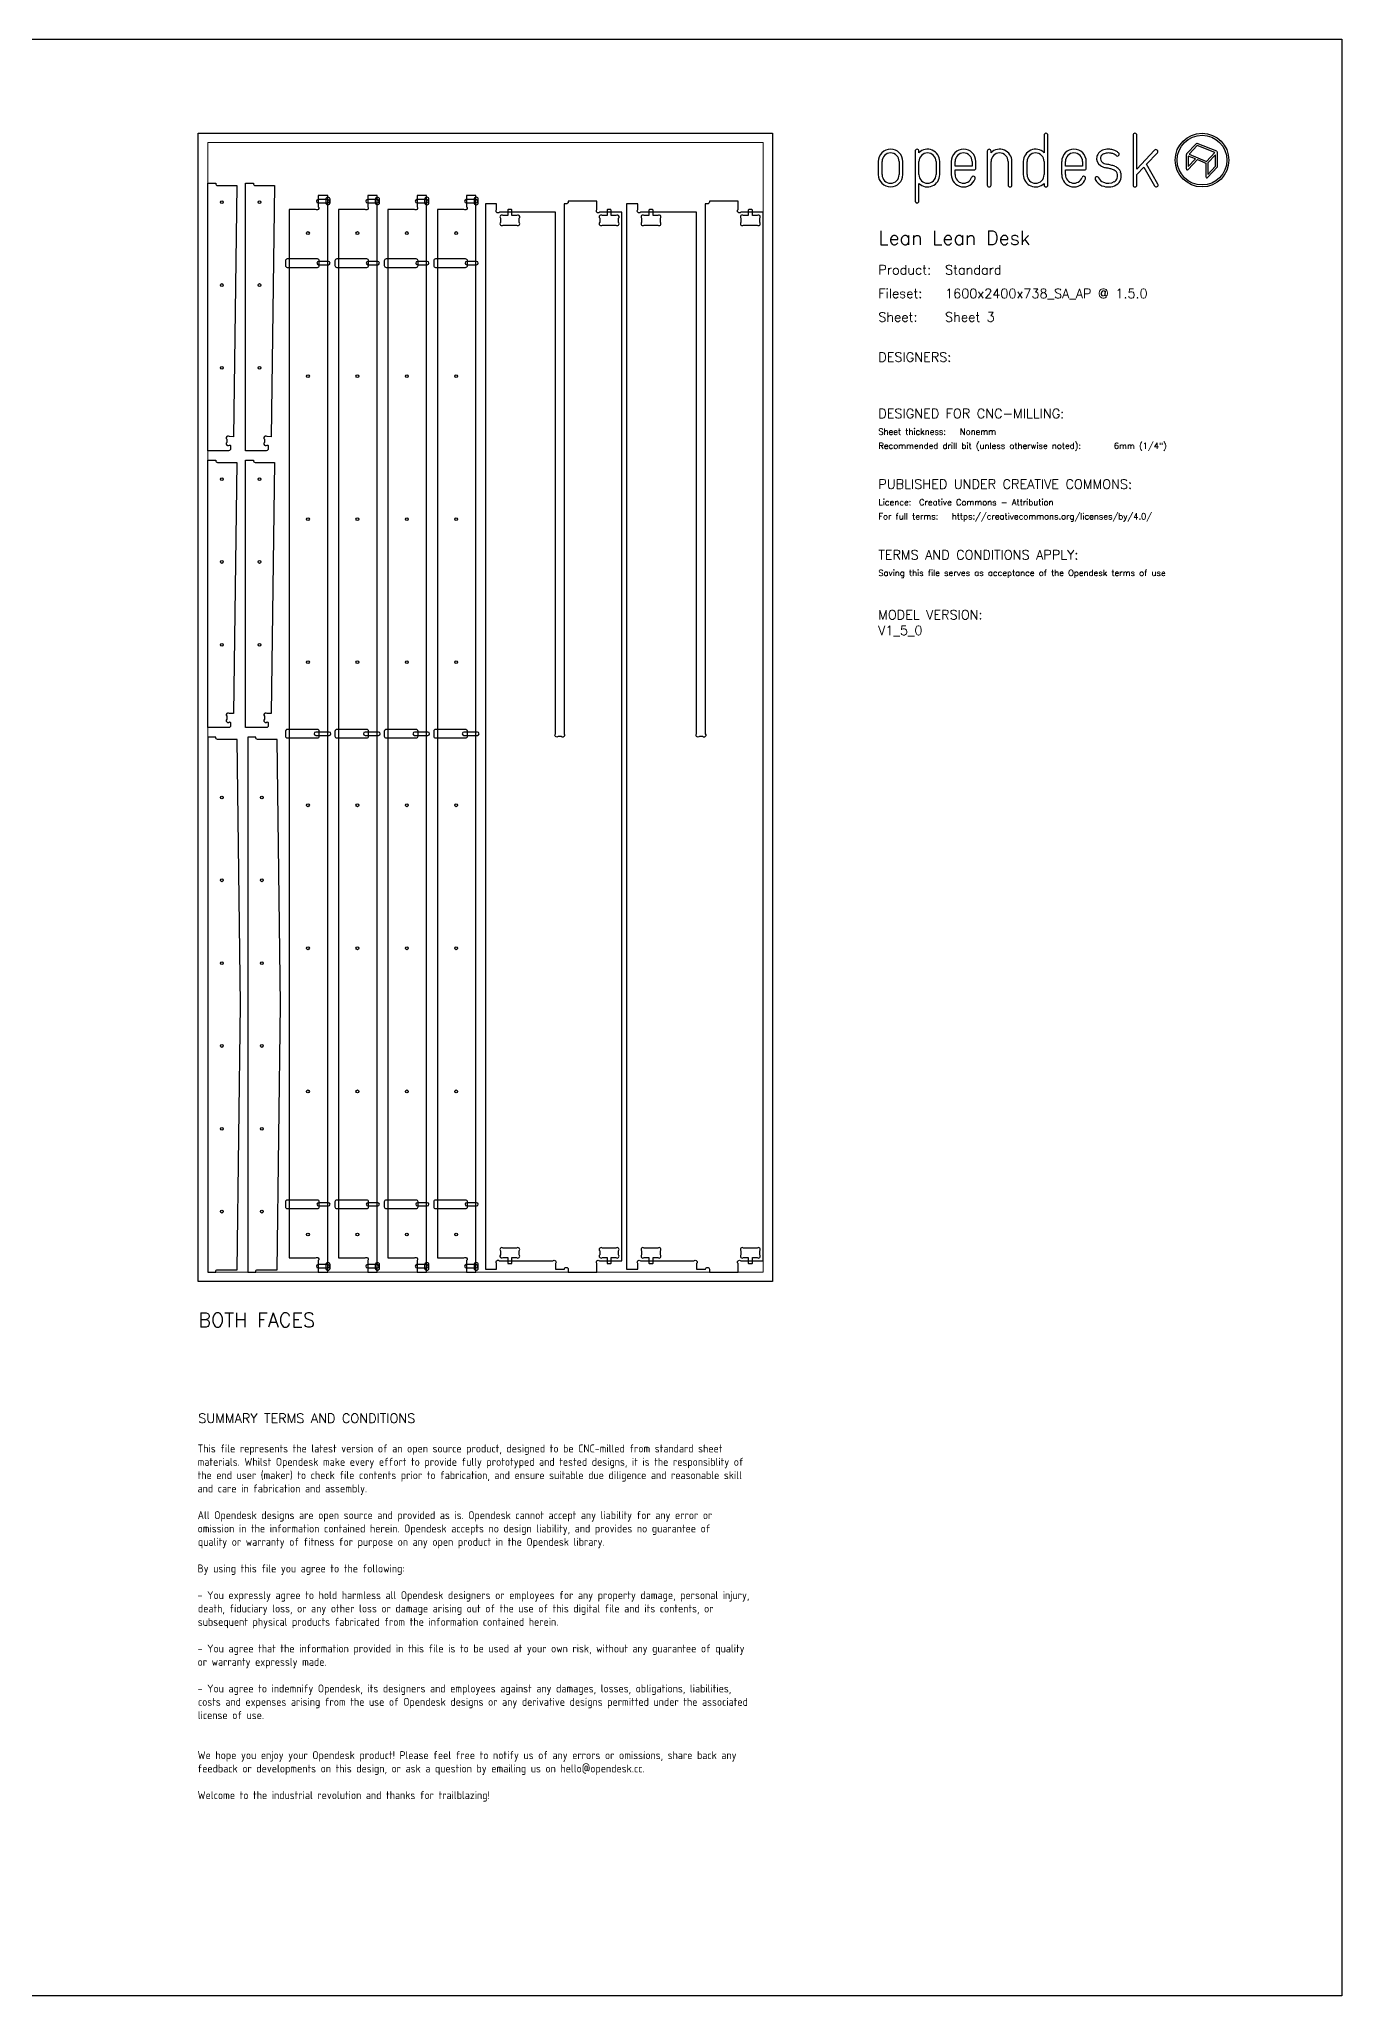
# Model space of a CAD drawing. Header units: millimetres. Extents: x -300 to 5880, y -300 to 4158.
# Drawn here: x 3112 to 5880, y 0 to 4158 of the extents above; entities that cross this region are included whole.
import ezdxf
from ezdxf.enums import TextEntityAlignment as Align

# ---------------------------------------------------------------- set-up
doc = ezdxf.new("R2010")
doc.units = ezdxf.units.MM
doc.layers.add('00-NOPRINT_TEXT', color=7, linetype='Continuous', lineweight=25)
doc.layers.add('00_NOPRINT_TOLERANCE', color=7, linetype='Continuous', lineweight=5)
for name, color, linetype, lineweight, true_color in [('BOARD_$TH-NOMINAL', 3, 'Continuous', 30, 0x00ff00), ('TOP-CUT-OUTSIDE_18.000MM', 220, 'Continuous', 25, 0xff00d1), ('TOP-HOLE-6.000MM-DIAM_14.000MM', 220, 'Continuous', 25, 0xff00c7), ('TOP-HOLE-6.000MM-DIAM_18.000MM', 3, 'Continuous', 25, 0x00ff0c), ('TOP-POCKET-INSIDE_16.000MM', 20, 'Continuous', 25, 0xff2100), ('TOP-POCKET-INSIDE_4.000MM', 160, 'Continuous', 25, 0x0026ff), ('TOP-POCKET-INSIDE_9.000MM', 60, 'Continuous', 25, 0xb0ff00)]:
    doc.layers.add(name, color=color, linetype=linetype, lineweight=lineweight, true_color=true_color)
doc.styles.add('OD-ISOCP-17_221', font='isocp.shx')
doc.styles.add('OD-ISOCP-17_222', font='isocp.shx')
doc.styles.add('OD-ISOCP-17_223', font='isocp.shx')
doc.styles.add('OD-ISOCP-17_224', font='isocp.shx')
doc.styles.add('OD-ISOCP-17_225', font='isocp.shx')
doc.styles.add('OD-ISOCP-17_226', font='isocp.shx')
doc.styles.add('OD-ISOCP-17_227', font='isocp.shx')
doc.styles.add('OD-ISOCP-17_228', font='isocp.shx')
doc.styles.add('OD-ISOCP-17_229', font='isocp.shx')
doc.styles.add('OD-ISOCP-17_230', font='isocp.shx')
doc.styles.add('OD-ISOCP-17_231', font='isocp.shx')
doc.styles.add('OD-ISOCP-17_232', font='isocp.shx')
doc.styles.add('OD-ISOCP-17_233', font='isocp.shx')
doc.styles.add('OD-ISOCP-17_234', font='isocp.shx')
doc.styles.add('OD-ISOCP-17_235', font='isocp.shx')
doc.styles.add('OD-ISOCP-17_236', font='isocp.shx')
doc.styles.add('OD-ISOCP-17_237', font='isocp.shx')
doc.styles.add('OD-ISOCP-17_238', font='isocp.shx')
doc.styles.add('OD-ISOCP-17_239', font='isocp.shx')
doc.styles.add('OD-SIMPLEX-13_86', font='simplex.shx')
doc.styles.add('OD-SIMPLEX-20_82', font='simplex.shx')
doc.styles.add('OD-SIMPLEX-20_86', font='simplex.shx')
doc.styles.add('OD-SIMPLEX-20_88', font='simplex.shx')
doc.styles.add('OD-SIMPLEX-30_83', font='simplex.shx')
doc.styles.add('OD-SIMPLEX-30_87', font='simplex.shx')

# ---------------------------------------------------------------- blocks, each defined once
blk = doc.blocks.new('Borders Opendesk_7')
at = {"layer": '00-NOPRINT_TEXT'}
for p, q in [((0, 4158), (5880, 4158)), ((5880, 4158), (5880, 0)), ((5247.4, 3954), (5247.4, 3916.7)), ((5255.3, 3848), (5255.3, 3954)), ((5436.4, 3954), (5436.4, 3848)), ((5444.4, 3881.9), (5444.4, 3954)), ((4973.4, 3920.1), (4973.4, 3814.1)), ((4981.3, 3916.7), (4981.3, 3920.1)), ((5126.6, 3920.1), (5126.6, 3848)), ((5134.5, 3916.7), (5134.5, 3920.1)), ((5482.1, 3922), (5444.4, 3881.9)), ((5464.8, 3892.1), (5487.9, 3916.6)), ((5549.5, 3912.6), (5549.5, 3882.2)), ((5570.5, 3935.8), (5550.1, 3914)), ((5553.7, 3909.6), (5553.7, 3887.4)), ((5568.8, 3903.5), (5553.7, 3909.6)), ((5572.6, 3931.9), (5555.2, 3913.4)), ((5555.2, 3913.4), (5592.6, 3898.3)), ((5610, 3916.9), (5572.6, 3931.9)), ((5614.4, 3919.6), (5572.8, 3936.3)), ((5592.6, 3898.3), (5610, 3916.9)), ((5611.5, 3912.4), (5595.2, 3895.1)), ((5611.5, 3888.1), (5611.5, 3912.4)), ((5615.7, 3887.3), (5615.7, 3917.6)), ((4895, 3898), (4895, 3870.1)), ((4902.9, 3870.1), (4902.9, 3898)), ((4939.3, 3898), (4939.3, 3870.1)), ((4947.3, 3870.1), (4947.3, 3898)), ((4981.3, 3870.1), (4981.3, 3898)), ((5017.7, 3898), (5017.7, 3870.1)), ((5025.6, 3870.1), (5025.6, 3898)), ((5050, 3898), (5050, 3870.1)), ((5058, 3888.1), (5058, 3898)), ((5094.4, 3888.1), (5058, 3888.1)), ((5058, 3870.1), (5058, 3880.1)), ((5058, 3880.1), (5098.3, 3880.1)), ((5094.4, 3898), (5094.4, 3888.1)), ((5102.3, 3884.1), (5102.3, 3898)), ((5134.5, 3848), (5134.5, 3898)), ((5170.9, 3898), (5170.9, 3848)), ((5178.9, 3848), (5178.9, 3898)), ((5203, 3898), (5203, 3870.1)), ((5211, 3870.1), (5211, 3898)), ((5247.4, 3898), (5247.4, 3870.1)), ((5284.6, 3898), (5284.6, 3870.1)), ((5292.6, 3888.1), (5292.6, 3898)), ((5329, 3888.1), (5292.6, 3888.1)), ((5292.6, 3870.1), (5292.6, 3880.1)), ((5292.6, 3880.1), (5332.9, 3880.1)), ((5329, 3898), (5329, 3888.1)), ((5336.9, 3884.1), (5336.9, 3898)), ((5444.4, 3870.4), (5459.1, 3886)), ((5444.4, 3848), (5444.4, 3870.4)), ((5459.1, 3886), (5482.1, 3846)), ((5489, 3850), (5464.8, 3892.1)), ((5553.1, 3880.8), (5572.9, 3901.9)), ((5553.7, 3887.4), (5568.8, 3903.5)), ((5572.9, 3901.9), (5591.1, 3894.5)), ((5591.1, 3894.5), (5591.1, 3865.5)), ((5594.7, 3864.1), (5615.1, 3885.8)), ((5595.2, 3895.1), (5595.2, 3870.7)), ((5595.2, 3870.7), (5611.5, 3888.1)), ((4981.3, 3814.1), (4981.3, 3851.4)), ((5247.4, 3851.4), (5247.4, 3848)), ((5880, 0), (0, 0))]:
    blk.add_line(p, q, dxfattribs=at)
for radius in [57, 52.9]:
    blk.add_circle((5582.9, 3901), radius, dxfattribs=at)
for centre, radius, start, end in [((5251.3, 3954), 3.97, 0, 180), ((5440.4, 3954), 3.97, 0, 180), ((4921.1, 3898), 26.1, 0, 180), ((4921.1, 3898), 18.2, 0, 180), ((4977.3, 3920.1), 3.97, 0, 180), ((4999.5, 3898), 26.1, 0, 134.1316), ((4999.5, 3898), 18.2, 0, 180), ((5076.2, 3898), 26.1, 0, 180), ((5076.2, 3898), 18.2, 0, 180), ((5130.6, 3920.1), 3.97, 0, 180), ((5152.7, 3898), 26.1, 0, 134.1316), ((5152.7, 3898), 18.2, 0, 180), ((5229.2, 3898), 26.1, 45.8684, 180), ((5229.2, 3898), 18.2, 0, 180), ((5310.8, 3898), 26.1, 0, 180), ((5310.8, 3898), 18.2, 0, 180), ((5377.2, 3904.5), 18.3, 167.0964, 235.8453), ((5375.9, 3904.8), 16.9, 150.5139, 167.0489), ((5377.5, 3903.4), 19, 138.9882, 149.267), ((5377.5, 3903.4), 19, 127.9168, 138.9882), ((5380.5, 3899.5), 24, 111.7012, 127.9168), ((5375.9, 3904.8), 8.99, 151.0519, 168.0238), ((5377.5, 3903.4), 11.1, 138.9882, 148.8091), ((5377.5, 3903.4), 11.1, 127.9168, 138.9882), ((5380.5, 3899.5), 16, 111.7012, 127.9168), ((5383.5, 3891.9), 32.1, 90, 111.7012), ((5383.5, 3891.9), 24.2, 90, 111.7012), ((5383.5, 3878.8), 45.3, 80.7104, 90), ((5383.5, 3878.8), 37.3, 80.7104, 90), ((5385.9, 3893.2), 22.7, 71.5035, 80.7104), ((5385.9, 3893.2), 30.7, 71.5035, 80.7104), ((5387.1, 3896.7), 19, 61.0356, 71.5035), ((5387.1, 3896.7), 26.9, 61.0356, 71.5035), ((5387.1, 3896.7), 19, 46.7983, 61.0356), ((5387.1, 3896.7), 26.9, 46.7983, 61.0356), ((5402.8, 3913.5), 3.97, 226.7983, 46.7983), ((5485, 3919.3), 3.97, 316.7135, 136.7135), ((5551.6, 3912.6), 2.06, 136.7696, 180), ((5572, 3934.4), 2.06, 68.0714, 136.7696), ((5613.6, 3917.6), 2.06, 0, 68.0714), ((4921.1, 3870.1), 26.1, 180, 0), ((4921.1, 3870.1), 18.2, 180, 0), ((4999.5, 3870.1), 18.2, 180, 0), ((4999.5, 3870.1), 26.1, 225.8684, 0), ((5076.2, 3870.1), 26.1, 180, 340.0258), ((5076.2, 3870.1), 18.2, 180, 340.0258), ((5098.3, 3884.1), 3.97, 270, 0), ((5229.2, 3870.1), 26.1, 180, 314.1316), ((5229.2, 3870.1), 18.2, 180, 0), ((5310.8, 3870.1), 26.1, 180, 340.0258), ((5310.8, 3870.1), 18.2, 180, 340.0258), ((5332.9, 3884.1), 3.97, 270, 0), ((5377.2, 3904.5), 10.3, 167.9603, 235.8613), ((5382, 3911.6), 26.9, 235.8511, 248.0912), ((5382, 3911.6), 18.9, 235.8511, 248.0912), ((5388.7, 3928.4), 44.9, 248.0912, 257.5385), ((5388.7, 3928.4), 37, 248.0912, 257.5385), ((5300, 3526.6), 366.5, 76.1947, 77.5385), ((5300, 3526.6), 374.5, 76.1947, 77.5385), ((5372.7, 3822.5), 61.9, 69.1442, 76.1947), ((5372.7, 3822.5), 69.8, 69.1442, 76.1947), ((5389.5, 3866.6), 14.6, 38.9291, 69.1442), ((5389.5, 3866.6), 22.5, 38.9291, 69.1442), ((5393.9, 3870.2), 8.99, 17.5834, 38.9291), ((5385.6, 3867.6), 17.6, 343.8033, 17.5834), ((5393.9, 3870.2), 16.9, 17.5834, 38.9291), ((5385.6, 3867.6), 25.5, 343.8033, 17.5834), ((5551.6, 3882.2), 2.06, 180, 316.7696), ((5613.6, 3887.3), 2.06, 316.7696, 0), ((5097, 3862.6), 3.97, 340.0258, 160.0258), ((5130.6, 3848), 3.97, 180, 0), ((5174.9, 3848), 3.97, 180, 0), ((5251.3, 3848), 3.97, 180, 0), ((5331.6, 3862.6), 3.97, 340.0258, 160.0258), ((5359.7, 3861.7), 3.97, 24.786, 204.786), ((5380.2, 3871.2), 26.6, 204.786, 247.9544), ((5380.2, 3871.2), 18.7, 204.786, 247.9544), ((5383.5, 3879.3), 35.4, 247.9544, 298.2026), ((5383.5, 3879.3), 27.4, 247.9544, 298.2026), ((5390.6, 3866.1), 12.5, 298.2026, 343.8033), ((5390.6, 3866.1), 20.4, 298.2026, 343.8033), ((5440.4, 3848), 3.97, 180, 0), ((5485.5, 3848), 3.97, 209.8417, 29.8417), ((5593.2, 3865.5), 2.06, 180, 316.7696), ((4977.3, 3814.1), 3.97, 180, 0)]:
    blk.add_arc(centre, radius, start, end, dxfattribs=at)
at = {"layer": '00_NOPRINT_TOLERANCE', "ltscale": 0.379202}
for p, q in [((3450, 3958), (4670, 3958)), ((3450, 1518), (3450, 3958)), ((4670, 3958), (4670, 1518)), ((4670, 1518), (3450, 1518))]:
    blk.add_line(p, q, dxfattribs=at)
at = {"layer": '00_NOPRINT_TOLERANCE', "ltscale": 0.380876}
for p, q in [((3470, 3938), (4650, 3938)), ((4650, 1538), (3470, 1538))]:
    blk.add_line(p, q, dxfattribs=at)
at = {"layer": '00_NOPRINT_TOLERANCE', "ltscale": 0.380023}
for p, q in [((3470, 1538), (3470, 3938)), ((4650, 3938), (4650, 1538))]:
    blk.add_line(p, q, dxfattribs=at)
at = {"layer": 'BOARD_$TH-NOMINAL'}
for p, q in [((3450, 3958), (4670, 3958)), ((3450, 1518), (3450, 3958)), ((4670, 3958), (4670, 1518)), ((4670, 1518), (3450, 1518))]:
    blk.add_line(p, q, dxfattribs=at)
at = {"layer": '00-NOPRINT_TEXT'}
for s, height, style, p in [('Lean Lean Desk', 30, 'OD-SIMPLEX-30_83', (4895, 3720.9)), ('Product:', 20, 'OD-SIMPLEX-20_82', (4895, 3657.9)), ('Standard', 20, 'OD-SIMPLEX-20_82', (5036.9, 3657.9)), ('Fileset:', 20, 'OD-SIMPLEX-20_82', (4895, 3607.7)), ('1600x2400x738_SA_AP @ 1.5.0', 20, 'OD-SIMPLEX-20_82', (5036.9, 3607.6)), ('Sheet:', 20, 'OD-SIMPLEX-20_82', (4895, 3557.4)), ('Sheet 3', 20, 'OD-SIMPLEX-20_82', (5036.9, 3557.5)), ('DESIGNERS:', 20, 'OD-SIMPLEX-20_82', (4895, 3472.4)), ('DESIGNED FOR CNC-MILLING:', 20, 'OD-SIMPLEX-20_82', (4895, 3352.4)), ('Sheet thickness:', 13, 'OD-SIMPLEX-13_86', (4895, 3317.4)), ('Nonemm', 13, 'OD-SIMPLEX-13_86', (5068.3, 3317.4)), ('Recommended drill bit (unless otherwise noted):', 13, 'OD-SIMPLEX-13_86', (4895, 3287.4)), ('6mm (1/4")', 13, 'OD-SIMPLEX-13_86', (5395.5, 3287.4)), ('PUBLISHED UNDER CREATIVE COMMONS:', 20, 'OD-SIMPLEX-20_82', (4895, 3202.4)), ('Licence:', 13, 'OD-SIMPLEX-13_86', (4895, 3167.4)), ('Creative Commons - Attribution', 13, 'OD-SIMPLEX-13_86', (4981.5, 3167.4)), ('For full terms:', 13, 'OD-SIMPLEX-13_86', (4895, 3137.4)), ('https://creativecommons.org/licenses/by/4.0/', 13, 'OD-SIMPLEX-13_86', (5051.1, 3137.4)), ('TERMS AND CONDITIONS APPLY:', 20, 'OD-SIMPLEX-20_82', (4895, 3052.3)), ('Saving this file serves as acceptance of the Opendesk terms of use ', 13, 'OD-SIMPLEX-13_86', (4895, 3017.3))]:
    blk.add_text(s, height=height, dxfattribs=dict(at, style=style)).set_placement(p)
at = {"layer": '00-NOPRINT_TEXT', "color": 7}
for s, height, style, p in [('BOTH FACES', 30, 'OD-SIMPLEX-30_87', (3450, 1451.3)), ('SUMMARY TERMS AND CONDITIONS', 20, 'OD-SIMPLEX-20_86', (3450, 1237.4))]:
    blk.add_text(s, height=height, dxfattribs=dict(at, style=style)).set_placement(p, align=Align.TOP_LEFT)
for s, style, p in [('This file represents the latest version of an open source product, designed to be CNC-milled from standard sheet', 'OD-ISOCP-17_221', (3448.5, 1154.7)), ('materials. Whilst Opendesk make every effort to provide fully prototyped and tested designs, it is the responsiblity of', 'OD-ISOCP-17_222', (3448.5, 1126.3)), ('the end user (maker) to check file contents prior to fabrication, and ensure suitable due diligence and reasonable skill', 'OD-ISOCP-17_223', (3448.5, 1098)), ('and care in fabrication and assembly.', 'OD-ISOCP-17_224', (3448.5, 1069.7)), ('All Opendesk designs are open source and provided as is. Opendesk cannot accept any liability for any error or', 'OD-ISOCP-17_225', (3448.5, 1013)), ('omission in the information contained herein. Opendesk accepts no design liability, and provides no guarantee of', 'OD-ISOCP-17_226', (3448.5, 984.7)), ('quality or warranty of fitness for purpose on any open product in the Opendesk library.', 'OD-ISOCP-17_227', (3449.1, 956.3)), ('By using this file you agree to the following:', 'OD-ISOCP-17_228', (3448.5, 899.7)), ('- You expressly agree to hold harmless all Opendesk designers or employees for any property damage, personal injury,', 'OD-ISOCP-17_229', (3448.5, 843)), ('death, fiduciary loss, or any other loss or damage arising out of the use of this digital file and its contents, or', 'OD-ISOCP-17_230', (3449.1, 814.7)), ('subsequent physical products fabricated from the information contained herein.', 'OD-ISOCP-17_231', (3449, 786.3)), ('- You agree that the information provided in this file is to be used at your own risk, without any guarantee of quality', 'OD-ISOCP-17_232', (3448.5, 729.7)), ('or warranty expressly made.', 'OD-ISOCP-17_233', (3448.5, 701.3)), ('- You agree to indemnify Opendesk, its designers and employees against any damages, losses, obligations, liabilities,', 'OD-ISOCP-17_234', (3448.5, 644.7)), ('costs and expenses arising from the use of Opendesk designs or any derivative designs permitted under the associated', 'OD-ISOCP-17_235', (3449.1, 616.3)), ('license of use.', 'OD-ISOCP-17_236', (3448.8, 588)), ('We hope you enjoy your Opendesk product! Please feel free to notify us of any errors or omissions, share back any', 'OD-ISOCP-17_237', (3448.5, 503)), ('feedback or developments on this design, or ask a question by emailing us on hello@opendesk.cc.', 'OD-ISOCP-17_238', (3448.5, 474.7)), ('Welcome to the industrial revolution and thanks for trailblazing!', 'OD-ISOCP-17_239', (3448.5, 418))]:
    blk.add_text(s, height=17, dxfattribs=dict(at, style=style)).set_placement(p)

msp = doc.modelspace()

# ---------------------------------------------------------------- linework, layer by layer
at = {"layer": 'TOP-CUT-OUTSIDE_18.000MM'}
for points in [[(3516.2, 3313.5, 1.000151), (3510.5, 3307.8), (3510.5, 3301.2, 1.000151), (3516.2, 3295.5), (3516.5, 3295.5, -0.414214), (3518.5, 3293.5), (3518.5, 3287.5, -0.414214), (3514.5, 3283.5), (3470, 3283.5), (3470, 3852), (3487, 3852), (3487, 3851, 0.414214), (3491, 3847), (3532.2, 3847), (3525, 3313.2)], [(3596.2, 3295.5), (3596.5, 3295.5, -0.414214), (3598.5, 3293.5), (3598.5, 3287.5, -0.414214), (3594.5, 3283.5), (3550, 3283.5), (3550, 3852), (3567, 3852), (3567, 3851, 0.414214), (3571, 3847), (3612.2, 3847), (3605, 3313.2), (3596.2, 3313.5, 1.000151), (3590.5, 3307.8), (3590.5, 3301.2, 1.000151)], [(3699.3, 3796), (3643, 3796), (3643, 1568), (3699.3, 1568, -1.000151), (3705, 1562.3), (3705, 1538), (3725, 1538), (3725, 3826), (3705, 3826), (3705, 3801.7, -1.000151)], [(3810, 3801.7, -1.000151), (3804.3, 3796), (3748, 3796), (3748, 1568), (3804.3, 1568, -1.000151), (3810, 1562.3), (3810, 1538), (3830, 1538), (3830, 3826), (3810, 3826)], [(3915, 3801.7, -1.000151), (3909.3, 3796), (3853, 3796), (3853, 1568), (3909.3, 1568, -1.000151), (3915, 1562.3), (3915, 1538), (3935, 1538), (3935, 3826), (3915, 3826)], [(4014.3, 3796), (3958, 3796), (3958, 1568), (4014.3, 1568, -1.000151), (4020, 1562.3), (4020, 1538), (4040, 1538), (4040, 3826), (4020, 3826), (4020, 3801.7, -1.000151)], [(4302.7, 1562), (4350, 1562), (4350, 3790), (4302.7, 3790, -0.999849), (4297, 3795.7), (4297, 3814), (4236, 3814), (4236, 3812, -0.414214), (4232, 3808), (4227.2, 3808), (4227.2, 2681.7, -1), (4221.5, 2676), (4214.7, 2676, -1), (4209, 2681.7), (4209, 3790), (4089.7, 3790, -0.999849), (4084, 3795.7), (4084, 3808), (4060, 3808), (4060, 1544), (4084, 1544), (4084, 1556.3, -1), (4089.7, 1562), (4203.3, 1562, -0.999849), (4209, 1556.3), (4209, 1544), (4228, 1544, -1), (4236, 1544), (4236, 1538), (4297, 1538), (4297, 1556.3, -0.999925)], [(4602.7, 1562), (4650, 1562), (4650, 3790), (4602.7, 3790, -0.999849), (4597, 3795.7), (4597, 3814), (4536, 3814), (4536, 3812, -0.414214), (4532, 3808), (4527.2, 3808), (4527.2, 2681.7, -1), (4521.5, 2676), (4514.7, 2676, -1), (4509, 2681.7), (4509, 3790), (4389.7, 3790, -0.999849), (4384, 3795.7), (4384, 3808), (4360, 3808), (4360, 1544), (4384, 1544), (4384, 1556.3, -1), (4389.7, 1562), (4503.3, 1562, -0.999849), (4509, 1556.3), (4509, 1544), (4528, 1544, -1), (4536, 1544), (4536, 1538), (4597, 1538), (4597, 1556.3, -0.999925)], [(3516.2, 2707), (3516.5, 2707, -0.414214), (3518.5, 2705), (3518.5, 2699, -0.414214), (3514.5, 2695), (3470, 2695), (3470, 3263.5), (3487, 3263.5), (3487, 3262.5, 0.414214), (3491, 3258.5), (3532.2, 3258.5), (3525, 2724.7), (3516.2, 2725, 1.000151), (3510.5, 2719.3), (3510.5, 2712.7, 1.000151)], [(3596.2, 2725, 1.000151), (3590.5, 2719.3), (3590.5, 2712.7, 1.000151), (3596.2, 2707), (3596.5, 2707, -0.414214), (3598.5, 2705), (3598.5, 2699, -0.414214), (3594.5, 2695), (3550, 2695), (3550, 3263.5), (3567, 3263.5), (3567, 3262.5, 0.414214), (3571, 3258.5), (3612.2, 3258.5), (3605, 2724.7)], [(3491, 2670, -0.414214), (3487, 2674), (3487, 2675), (3470, 2675), (3470, 1538), (3487, 1538), (3487, 1539, -0.414214), (3491, 1543), (3532.4, 1543), (3540, 2106.5), (3532.4, 2670)], [(3572, 2674), (3572, 2675), (3555, 2675), (3555, 1538), (3572, 1538), (3572, 1539, -0.414214), (3576, 1543), (3617.4, 1543), (3625, 2106.5), (3617.4, 2670), (3576, 2670, -0.414214)]]:
    msp.add_lwpolyline(points, format="xyb", close=True, dxfattribs=at)
at = {"layer": 'TOP-HOLE-6.000MM-DIAM_14.000MM'}
for centre in [(3683, 3746), (3788, 3746), (3893, 3746), (3998, 3746), (3683, 3442), (3788, 3442), (3893, 3442), (3998, 3442), (3683, 3138), (3788, 3138), (3893, 3138), (3998, 3138), (3683, 2834), (3788, 2834), (3893, 2834), (3998, 2834), (3683, 2530), (3788, 2530), (3893, 2530), (3998, 2530), (3683, 2226), (3788, 2226), (3893, 2226), (3998, 2226), (3683, 1922), (3788, 1922), (3893, 1922), (3998, 1922), (3683, 1618), (3788, 1618), (3893, 1618), (3998, 1618)]:
    msp.add_circle(centre, 3, dxfattribs=at)
at = {"layer": 'TOP-HOLE-6.000MM-DIAM_18.000MM'}
for centre in [(3500, 3811.5), (3580, 3811.5), (3500, 3635.5), (3580, 3635.5), (3500, 3459.5), (3580, 3459.5), (3500, 3223), (3580, 3223), (3500, 3047), (3580, 3047), (3500, 2871), (3580, 2871), (3500, 2546.5), (3585, 2546.5), (3500, 2370.5), (3585, 2370.5), (3500, 2194.5), (3585, 2194.5), (3500, 2018.5), (3585, 2018.5), (3500, 1842.5), (3585, 1842.5), (3500, 1666.5), (3585, 1666.5)]:
    msp.add_circle(centre, 3, dxfattribs=at)
at = {"layer": 'TOP-POCKET-INSIDE_16.000MM'}
for points in [[(4097.7, 3783, 1), (4092, 3777.3), (4092, 3768.7, 1), (4097.7, 3763), (4126.3, 3763, 1), (4132, 3768.7), (4132, 3777.3, 1), (4126.3, 3783), (4116.5, 3783), (4116.5, 3794, 0.414214), (4114.5, 3796), (4109.5, 3796, 0.414214), (4107.5, 3794), (4107.5, 3783)], [(4337.3, 3783), (4327.5, 3783), (4327.5, 3794, 0.414214), (4325.5, 3796), (4320.5, 3796, 0.414214), (4318.5, 3794), (4318.5, 3783), (4308.7, 3783, 1), (4303, 3777.3), (4303, 3768.7, 1), (4308.7, 3763), (4337.3, 3763, 1), (4343, 3768.7), (4343, 3777.3, 1)], [(4414.5, 3796), (4409.5, 3796, 0.414214), (4407.5, 3794), (4407.5, 3783), (4397.7, 3783, 1), (4392, 3777.3), (4392, 3768.7, 1), (4397.7, 3763), (4426.3, 3763, 1), (4432, 3768.7), (4432, 3777.3, 1), (4426.3, 3783), (4416.5, 3783), (4416.5, 3794, 0.414214)], [(4625.5, 3796), (4620.5, 3796, 0.414214), (4618.5, 3794), (4618.5, 3783), (4608.7, 3783, 1), (4603, 3777.3), (4603, 3768.7, 1), (4608.7, 3763), (4637.3, 3763, 1), (4643, 3768.7), (4643, 3777.3, 1), (4637.3, 3783), (4627.5, 3783), (4627.5, 3794, 0.414214)], [(4303, 1583.3), (4303, 1574.7, 1), (4308.7, 1569), (4318.5, 1569), (4318.5, 1558, 0.414214), (4320.5, 1556), (4325.5, 1556, 0.414214), (4327.5, 1558), (4327.5, 1569), (4337.3, 1569, 1), (4343, 1574.7), (4343, 1583.3, 1), (4337.3, 1589), (4308.7, 1589, 1)], [(4603, 1583.3), (4603, 1574.7, 1), (4608.7, 1569), (4618.5, 1569), (4618.5, 1558, 0.414214), (4620.5, 1556), (4625.5, 1556, 0.414214), (4627.5, 1558), (4627.5, 1569), (4637.3, 1569, 1), (4643, 1574.7), (4643, 1583.3, 1), (4637.3, 1589), (4608.7, 1589, 1)]]:
    msp.add_lwpolyline(points, format="xyb", close=True, dxfattribs=at)
for points in [[(4126.3, 1589), (4097.7, 1589, 1), (4092, 1583.3), (4092, 1574.7, 1), (4097.7, 1569), (4107.5, 1569), (4107.5, 1558, 0.414214), (4109.5, 1556), (4114.5, 1556, 0.414214), (4116.5, 1558), (4116.5, 1569), (4126.3, 1569, 1), (4132, 1574.7), (4132, 1583.3, 1), (4126.3, 1589)], [(4426.3, 1589), (4397.7, 1589, 1), (4392, 1583.3), (4392, 1574.7, 1), (4397.7, 1569), (4407.5, 1569), (4407.5, 1558, 0.414214), (4409.5, 1556), (4414.5, 1556, 0.414214), (4416.5, 1558), (4416.5, 1569), (4426.3, 1569, 1), (4432, 1574.7), (4432, 1583.3, 1), (4426.3, 1589)]]:
    msp.add_lwpolyline(points, format="xyb", dxfattribs=at)
at = {"layer": 'TOP-POCKET-INSIDE_4.000MM'}
for points in [[(3704.5, 3810), (3725.5, 3810, 1), (3725.5, 3817), (3704.5, 3817, 1)], [(3809.5, 3810), (3830.5, 3810, 1), (3830.5, 3817), (3809.5, 3817, 1)], [(3935.5, 3817), (3914.5, 3817, 1), (3914.5, 3810), (3935.5, 3810, 1)], [(4040.5, 3817), (4019.5, 3817, 1), (4019.5, 3810), (4040.5, 3810, 1)], [(3726.5, 3678.5, 1), (3726.5, 3685.5), (3705.5, 3685.5, 1), (3705.5, 3678.5)], [(3831.5, 3678.5, 1), (3831.5, 3685.5), (3810.5, 3685.5, 1), (3810.5, 3678.5)], [(3936.5, 3678.5, 1), (3936.5, 3685.5), (3915.5, 3685.5, 1), (3915.5, 3678.5)], [(4041.5, 3678.5, 1), (4041.5, 3685.5), (4020.5, 3685.5, 1), (4020.5, 3678.5)], [(3699.5, 2678.5), (3728.1, 2678.5, 1), (3728.1, 2685.5), (3699.5, 2685.5, 1)], [(3804.5, 2678.5), (3833.1, 2678.5, 1), (3833.1, 2685.5), (3804.5, 2685.5, 1)], [(3938.1, 2678.5, 1), (3938.1, 2685.5), (3909.5, 2685.5, 1), (3909.5, 2678.5)], [(4043.1, 2678.5, 1), (4043.1, 2685.5), (4014.5, 2685.5, 1), (4014.5, 2678.5)], [(3726.5, 1685.5), (3705.5, 1685.5, 1), (3705.5, 1678.5), (3726.5, 1678.5, 1)], [(3831.5, 1685.5), (3810.5, 1685.5, 1), (3810.5, 1678.5), (3831.5, 1678.5, 1)], [(3936.5, 1685.5), (3915.5, 1685.5, 1), (3915.5, 1678.5), (3936.5, 1678.5, 1)], [(4041.5, 1685.5), (4020.5, 1685.5, 1), (4020.5, 1678.5), (4041.5, 1678.5, 1)], [(3725.5, 1547, 1), (3725.5, 1554), (3704.5, 1554, 1), (3704.5, 1547)], [(3830.5, 1547, 1), (3830.5, 1554), (3809.5, 1554, 1), (3809.5, 1547)], [(3935.5, 1547, 1), (3935.5, 1554), (3914.5, 1554, 1), (3914.5, 1547)], [(4040.5, 1547, 1), (4040.5, 1554), (4019.5, 1554, 1), (4019.5, 1547)]]:
    msp.add_lwpolyline(points, format="xyb", close=True, dxfattribs=at)
at = {"layer": 'TOP-POCKET-INSIDE_9.000MM'}
for points in [[(3726, 3806, 0.414214), (3730, 3810), (3730, 3818, 0.414214), (3726, 3822), (3725, 3822, 0.414214), (3721, 3818), (3721, 3810, 0.414214), (3725, 3806)], [(3831, 3806, 0.414214), (3835, 3810), (3835, 3818, 0.414214), (3831, 3822), (3830, 3822, 0.414214), (3826, 3818), (3826, 3810, 0.414214), (3830, 3806)], [(3936, 3806, 0.414214), (3940, 3810), (3940, 3818, 0.414214), (3936, 3822), (3935, 3822, 0.414214), (3931, 3818), (3931, 3810, 0.414214), (3935, 3806)], [(4041, 3806, 0.414214), (4045, 3810), (4045, 3818, 0.414214), (4041, 3822), (4040, 3822, 0.414214), (4036, 3818), (4036, 3810, 0.414214), (4040, 3806)], [(3639.2, 3691, 0.414214), (3635.2, 3687), (3635.2, 3677, 0.414214), (3639.2, 3673), (3703, 3673, 0.414214), (3707, 3677), (3707, 3687, 0.414214), (3703, 3691)], [(3808, 3673, 0.414214), (3812, 3677), (3812, 3687, 0.414214), (3808, 3691), (3744.2, 3691, 0.414214), (3740.2, 3687), (3740.2, 3677, 0.414214), (3744.2, 3673)], [(3913, 3673, 0.414214), (3917, 3677), (3917, 3687, 0.414214), (3913, 3691), (3849.2, 3691, 0.414214), (3845.2, 3687), (3845.2, 3677, 0.414214), (3849.2, 3673)], [(4018, 3673, 0.414214), (4022, 3677), (4022, 3687, 0.414214), (4018, 3691), (3954.2, 3691, 0.414214), (3950.2, 3687), (3950.2, 3677, 0.414214), (3954.2, 3673)], [(3639.2, 2691, 0.414214), (3635.2, 2687), (3635.2, 2677, 0.414214), (3639.2, 2673), (3703, 2673, 0.414214), (3707, 2677), (3707, 2687, 0.414214), (3703, 2691)], [(3808, 2673, 0.414214), (3812, 2677), (3812, 2687, 0.414214), (3808, 2691), (3744.2, 2691, 0.414214), (3740.2, 2687), (3740.2, 2677, 0.414214), (3744.2, 2673)], [(3913, 2673, 0.414214), (3917, 2677), (3917, 2687, 0.414214), (3913, 2691), (3849.2, 2691, 0.414214), (3845.2, 2687), (3845.2, 2677, 0.414214), (3849.2, 2673)], [(4018, 2673, 0.414214), (4022, 2677), (4022, 2687, 0.414214), (4018, 2691), (3954.2, 2691, 0.414214), (3950.2, 2687), (3950.2, 2677, 0.414214), (3954.2, 2673)], [(3707, 1677), (3707, 1687, 0.414214), (3703, 1691), (3639.2, 1691, 0.414214), (3635.2, 1687), (3635.2, 1677, 0.414214), (3639.2, 1673), (3703, 1673, 0.414214)], [(3808, 1673, 0.414214), (3812, 1677), (3812, 1687, 0.414214), (3808, 1691), (3744.2, 1691, 0.414214), (3740.2, 1687), (3740.2, 1677, 0.414214), (3744.2, 1673)], [(3917, 1677), (3917, 1687, 0.414214), (3913, 1691), (3849.2, 1691, 0.414214), (3845.2, 1687), (3845.2, 1677, 0.414214), (3849.2, 1673), (3913, 1673, 0.414214)], [(4022, 1677), (4022, 1687, 0.414214), (4018, 1691), (3954.2, 1691, 0.414214), (3950.2, 1687), (3950.2, 1677, 0.414214), (3954.2, 1673), (4018, 1673, 0.414214)], [(3726, 1558), (3725, 1558, 0.414214), (3721, 1554), (3721, 1546, 0.414214), (3725, 1542), (3726, 1542, 0.414214), (3730, 1546), (3730, 1554, 0.414214)], [(3831, 1542, 0.414214), (3835, 1546), (3835, 1554, 0.414214), (3831, 1558), (3830, 1558, 0.414214), (3826, 1554), (3826, 1546, 0.414214), (3830, 1542)], [(3931, 1546, 0.414214), (3935, 1542), (3936, 1542, 0.414214), (3940, 1546), (3940, 1554, 0.414214), (3936, 1558), (3935, 1558, 0.414214), (3931, 1554)], [(4036, 1546, 0.414214), (4040, 1542), (4041, 1542, 0.414214), (4045, 1546), (4045, 1554, 0.414214), (4041, 1558), (4040, 1558, 0.414214), (4036, 1554)]]:
    msp.add_lwpolyline(points, format="xyb", close=True, dxfattribs=at)

# ---------------------------------------------------------------- block references
msp.add_blockref('Borders Opendesk_7', (0, 0))

# ---------------------------------------------------------------- texts
at = {"insert": (4894.6, 2944.9), "char_height": 20, "width": 292.308, "attachment_point": 1, "style": 'OD-SIMPLEX-20_88'}
msp.add_mtext('MODEL VERSION:\\PV1_5_0', dxfattribs=at)

doc.saveas('drawing.dxf')
